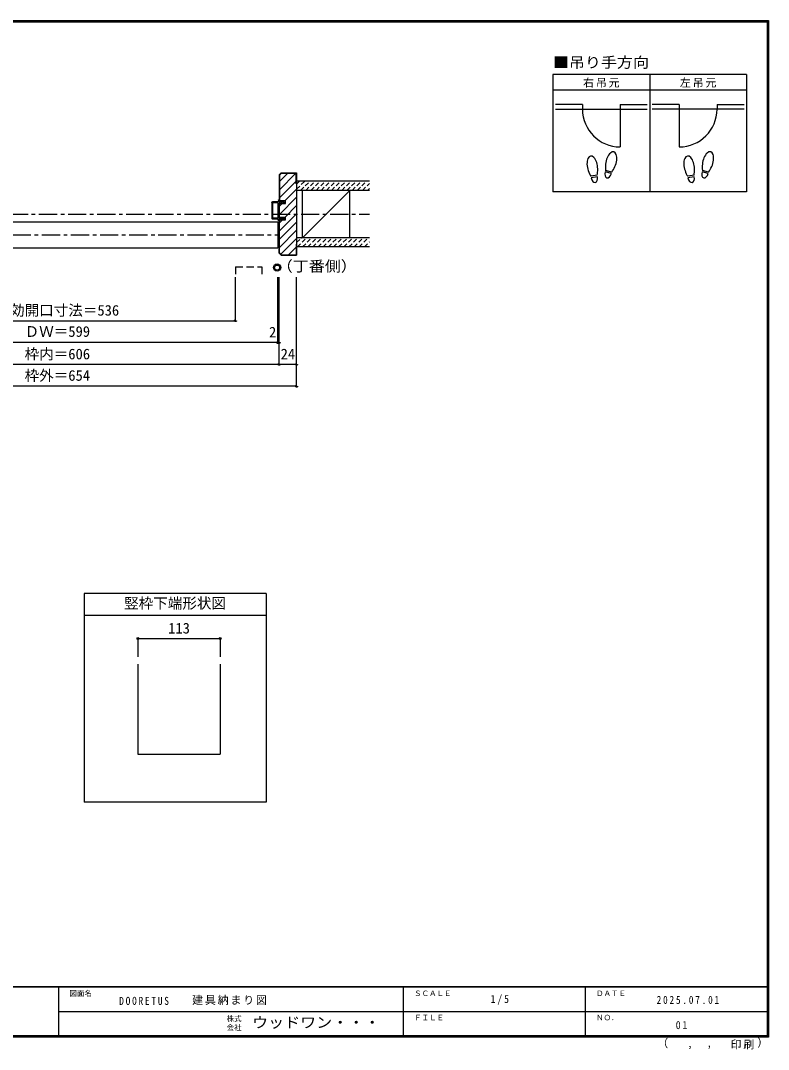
# Model space of a CAD drawing. Units: millimetres at full size, sheet at 1:5; details may follow other scales. Extents: x -973 to 977, y -718 to 696.
# Drawn here: x -51 to 977, y -718 to 696 of the extents above; entities that cross this region are included whole.
import ezdxf
from ezdxf.enums import TextEntityAlignment as Align

# ---------------------------------------------------------------- set-up
doc = ezdxf.new("R2010")
doc.units = ezdxf.units.MM
doc.header["$LTSCALE"] = 5
doc.header["$PDMODE"] = 32
doc.header["$PDSIZE"] = 2.5
for name, pattern in [('CHAIN1', [8, 5, -1, 1, -1]), ('DASHED1', [1.8, 1.2, -0.6]), ('DASHED2', [3, 2, -1])]:
    doc.linetypes.add(name, pattern=pattern)
for name, color, linetype in [('0-0_補助線', 7, 'Continuous'), ('0-1_通り芯', 4, 'CHAIN1'), ('0-3_仕上げ', 2, 'Continuous'), ('0-4_枠', 3, 'Continuous'), ('0-6_扉', 6, 'Continuous'), ('0-7_金物', 7, 'Continuous'), ('0-8_戸当り', 3, 'Continuous'), ('0-A_文字', 7, 'Continuous'), ('0-B_寸法', 4, 'DASHED1'), ('0-C_ハッチ', 4, 'DASHED1'), ('F-0_補助線', 7, 'Continuous'), ('F-1_枠', 6, 'Continuous'), ('F-A_文字', 7, 'Continuous')]:
    doc.layers.add(name, color=color, linetype=linetype)
doc.styles.add('ＭＳ ゴシック', font='')
doc.styles.get('ＭＳ ゴシック').set_extended_font_data('MS Gothic')

# ---------------------------------------------------------------- blocks, each defined once
blk = doc.blocks.new('01')
at = {"layer": '0-0_補助線'}
for p, q in [((-14.5, 0.346), (-14.5, -0.449)), ((-14.3, 0.346), (-14.3, -0.449)), ((-12.045, -0.049), (-14.178, 0.444)), ((-12, 0.146), (-14.133, 0.639)), ((-11.475, 5.146), (-12.298, 4.504)), ((-12.175, 4.146), (-11.475, 4.146)), ((-12.045, -0.049), (-11.993, 0.145)), ((-11.475, 0.146), (-12, 0.146)), ((-11.475, 7.146), (-11.475, 5.146)), ((-11.475, 4.146), (-11.475, 0.146)), ((-10.68, 7.55), (-9.257, 6.508)), ((-9.375, 6.146), (-10.075, 6.146)), ((-10.075, 3.146), (-10.075, 6.146)), ((-10.075, 3.146), (-9.252, 2.504)), ((-9.375, 2.146), (-10.075, 2.146)), ((-10.075, 0.146), (-10.075, 2.146)), ((-10.075, 0.146), (10.075, 0.146)), ((10.075, 3.146), (9.252, 2.504)), ((10.68, 7.55), (9.257, 6.508)), ((9.375, 6.146), (10.075, 6.146)), ((9.375, 2.146), (10.075, 2.146)), ((10.075, 3.146), (10.075, 6.146)), ((10.075, 0.146), (10.075, 2.146)), ((11.475, 7.146), (11.475, 5.146)), ((11.475, 5.146), (12.298, 4.504)), ((12.175, 4.146), (11.475, 4.146)), ((11.475, 4.146), (11.475, 0.146)), ((11.475, 0.146), (12, 0.146)), ((12.045, -0.049), (11.993, 0.145)), ((12, 0.146), (14.133, 0.639)), ((12.045, -0.049), (14.178, 0.444)), ((14.3, 0.346), (14.3, -0.449)), ((14.5, 0.346), (14.5, -0.449)), ((-14.265, -0.741), (-12.235, -1.196)), ((-14.222, -0.546), (-12.191, -1.001)), ((-12, -1.488), (-12, -8.854)), ((-11.8, -1.488), (-11.8, -8.854)), ((-11, -9.654), (11, -9.654)), ((11, -9.854), (-11, -9.854)), ((-10.6, -1.554), (-10.6, -8.154)), ((-10.3, -1.254), (10.3, -1.254)), ((-10.3, -8.454), (10.3, -8.454)), ((10.6, -1.554), (10.6, -8.154)), ((11.8, -1.488), (11.8, -8.854)), ((12, -1.488), (12, -8.854)), ((14.222, -0.546), (12.191, -1.001)), ((14.265, -0.741), (12.235, -1.196))]:
    blk.add_line(p, q, dxfattribs=at)
for centre, radius, start, end in [((-14.2, 0.346), 0.3, 77.00048, 180), ((-14.2, 0.346), 0.1, 77.00048, 180), ((-12.175, 4.346), 0.2, 127.96957, 270), ((-10.975, 7.146), 0.5, 53.78053, 180), ((-9.375, 6.346), 0.2, 270, 53.78053), ((-9.375, 2.346), 0.2, 270, 52.03043), ((9.375, 6.346), 0.2, 126.21947, 270), ((9.375, 2.346), 0.2, 127.96957, 270), ((10.975, 7.146), 0.5, 0, 126.21947), ((12.175, 4.346), 0.2, 270, 52.03043), ((14.2, 0.346), 0.3, 0, 102.99952), ((14.2, 0.346), 0.1, 0, 102.99952), ((-14.2, -0.449), 0.3, 180, 257.3929), ((-14.2, -0.449), 0.1, 180, 257.3929), ((-12.3, -1.488), 0.3, 0, 76.0718), ((-12.3, -1.488), 0.5, 0, 76.0718), ((-11, -8.854), 1, 180, 270), ((-11, -8.854), 0.8, 180, 270), ((-10.3, -1.554), 0.3, 90, 180), ((-10.3, -8.154), 0.3, 180, 270), ((10.3, -1.554), 0.3, 0, 90), ((10.3, -8.154), 0.3, 270, 0), ((11, -8.854), 1, 270, 0), ((11, -8.854), 0.8, 270, 0), ((12.3, -1.488), 0.5, 103.9282, 180), ((12.3, -1.488), 0.3, 103.9282, 180), ((14.2, -0.449), 0.1, 282.6071, 0), ((14.2, -0.449), 0.3, 282.6071, 0)]:
    blk.add_arc(centre, radius, start, end, dxfattribs=at)

msp = doc.modelspace()

# ---------------------------------------------------------------- linework, layer by layer
at = {"layer": '0-1_通り芯'}
for p, q in [((-425.347, 430), (428.653, 430)), ((-301.347, 401.5), (304.653, 401.5))]:
    msp.add_line(p, q, dxfattribs=at)
at = {"layer": '0-3_仕上げ'}
for p, q in [((428.653, 475), (328.653, 475)), ((428.653, 462.5), (328.653, 462.5)), ((428.653, 397.5), (328.653, 397.5)), ((428.653, 385), (328.653, 385))]:
    msp.add_line(p, q, dxfattribs=at)
at = {"layer": '0-3_仕上げ', "color": 3}
for p, q in [((336.653, 397.5), (336.653, 462.5)), ((401.653, 397.5), (401.653, 462.5))]:
    msp.add_line(p, q, dxfattribs=at)
at = {"layer": '0-3_仕上げ', "color": 7}
msp.add_line((401.653, 462.5), (336.653, 397.5), dxfattribs=at)
at = {"layer": '0-4_枠'}
for p, q in [((307.481, 486.5), (304.653, 483.672)), ((304.653, 483.672), (304.653, 448)), ((307.689, 486), (305.153, 483.464)), ((305.153, 483.464), (305.153, 448)), ((307.481, 486.5), (328.653, 486.5)), ((307.689, 486), (328.153, 486)), ((328.153, 471.5), (328.153, 486)), ((328.653, 486.5), (328.653, 373.5)), ((328.153, 471.5), (328.653, 471.5)), ((304.653, 425.7), (304.653, 444.3)), ((304.653, 444.3), (313.153, 444.3)), ((305.153, 425.7), (305.153, 444.3)), ((304.653, 425.7), (313.153, 425.7)), ((313.153, 422), (313.153, 425.7)), ((304.653, 376.328), (304.653, 422)), ((304.653, 422), (313.153, 422)), ((305.153, 376.536), (305.153, 422)), ((328.153, 388.5), (328.153, 374)), ((328.153, 388.5), (328.653, 388.5)), ((307.481, 373.5), (304.653, 376.328)), ((307.689, 374), (305.153, 376.536)), ((307.481, 373.5), (328.653, 373.5)), ((307.689, 374), (328.153, 374)), ((36.653, -91.5), (36.653, -378.007)), ((286.653, -91.5), (36.653, -91.5)), ((286.653, -91.5), (286.653, -378.007)), ((286.653, -121.5), (36.653, -121.5)), ((110.653, -188.266), (110.653, -311.925)), ((223.653, -188.266), (223.653, -311.925)), ((110.653, -311.925), (223.653, -311.925)), ((286.653, -378.007), (36.653, -378.007))]:
    msp.add_line(p, q, dxfattribs=at)
at = {"layer": '0-4_枠', "color": 4}
msp.add_line((110.653, -153.266), (110.653, -178.266), dxfattribs=at)
at = {"layer": '0-4_枠'}
msp.add_lwpolyline([(313.153, 444.3), (313.153, 448), (304.653, 448)], dxfattribs=at)
at = {"layer": '0-4_枠', "color": 4}
msp.add_lwpolyline([(110.653, -153.266), (223.653, -153.266), (223.653, -178.266)], dxfattribs=at)
at = {"layer": '0-4_枠', "color": 7}
for p in [(110.653, -153.266), (223.653, -153.266)]:
    msp.add_point(p, dxfattribs=at)
at = {"layer": '0-6_扉'}
for p, q in [((-296.347, 419.5), (302.653, 419.5)), ((302.653, 419.5), (302.653, 383.5)), ((-296.347, 383.5), (302.653, 383.5))]:
    msp.add_line(p, q, dxfattribs=at)
at = {"layer": '0-6_扉', "linetype": 'DASHED2'}
for p, q in [((244.658, 357.408), (280.658, 357.408)), ((244.658, 357.408), (244.658, 343.5)), ((280.658, 357.408), (280.658, 343.157))]:
    msp.add_line(p, q, dxfattribs=at)
at = {"layer": '0-7_金物'}
for radius in [5, 3.5]:
    msp.add_circle((301.702, 356.457), radius, dxfattribs=at)
at = {"layer": '0-8_戸当り', "color": 2}
for p, q in [((721.239, 580.308), (684.139, 580.308)), ((721.239, 580.308), (721.239, 574.008)), ((773.039, 580.308), (810.139, 580.308)), ((773.039, 580.308), (773.039, 522.208)), ((854.239, 580.308), (817.139, 580.308)), ((854.239, 580.308), (854.239, 522.208)), ((906.039, 580.308), (943.139, 580.308)), ((906.039, 580.308), (906.039, 574.008)), ((684.139, 574.008), (810.139, 574.008)), ((943.139, 574.008), (817.139, 574.008))]:
    msp.add_line(p, q, dxfattribs=at)
at = {"layer": '0-8_戸当り'}
for p, q in [((741.457, 483.378), (732.811, 481.853)), ((741.822, 481.31), (733.175, 479.785)), ((760.924, 485.706), (752.444, 487.978)), ((761.468, 487.735), (752.987, 490.007)), ((874.457, 483.378), (865.811, 481.853)), ((874.822, 481.31), (866.175, 479.785)), ((893.924, 485.706), (885.444, 487.978)), ((894.468, 487.735), (885.987, 490.007))]:
    msp.add_line(p, q, dxfattribs=at)
at = {"layer": '0-8_戸当り', "color": 2}
for centre, start, end in [((773.039, 574.008), 180, 270), ((854.239, 574.008), 270, 0)]:
    msp.add_arc(centre, 51.8, start, end, dxfattribs=at)
at = {"layer": '0-8_戸当り'}
for centre, major_axis, ratio, start_param, end_param in [((734.795, 495.877), (-2.445, 13.867), 0.5, 4.34059143, 8.22577918), ((760.713, 501.878), (3.644, 13.601), 0.5, 4.34059143, 8.22577918), ((867.795, 495.877), (-2.445, 13.867), 0.5, 4.34059143, 8.22577918), ((893.713, 501.878), (3.644, 13.601), 0.5, 4.34059143, 8.22577918), ((760.609, 501.489), (4.416, 16.48), 0.4, 1.85063327, 2.44287679), ((760.609, 501.489), (4.416, 16.48), 0.4, 3.84030852, 4.43255203), ((893.609, 501.489), (4.416, 16.48), 0.4, 1.85063327, 2.44287679), ((893.609, 501.489), (4.416, 16.48), 0.4, 3.84030852, 4.43255203), ((734.865, 495.481), (-2.963, 16.802), 0.4, 1.85063327, 2.44287679), ((737.498, 480.548), (-1.27, 7.205), 0.6, 1.57079633, 4.71238898), ((734.865, 495.481), (-2.963, 16.802), 0.4, 3.84030852, 4.43255203), ((756.684, 486.842), (1.894, 7.067), 0.6, 1.57079633, 4.71238898), ((867.865, 495.481), (-2.963, 16.802), 0.4, 1.85063327, 2.44287679), ((870.498, 480.548), (-1.27, 7.205), 0.6, 1.57079633, 4.71238898), ((867.865, 495.481), (-2.963, 16.802), 0.4, 3.84030852, 4.43255203), ((889.684, 486.842), (1.894, 7.067), 0.6, 1.57079633, 4.71238898)]:
    msp.add_ellipse(centre, major_axis=major_axis, ratio=ratio, start_param=start_param, end_param=end_param, dxfattribs=at)
at = {"layer": '0-A_文字', "color": 3}
for p, q in [((680.639, 621.667), (680.639, 460.667)), ((946.639, 621.667), (680.639, 621.667)), ((813.639, 621.667), (813.639, 460.667)), ((680.639, 600.667), (946.639, 600.667))]:
    msp.add_line(p, q, dxfattribs=at)
msp.add_lwpolyline([(946.639, 621.667), (946.639, 460.667), (680.639, 460.667)], dxfattribs=at)
at = {"layer": '0-B_寸法', "linetype": 'Continuous'}
for p, q in [((244.658, 283.5), (244.658, 343.5)), ((302.653, 253.5), (302.653, 343.157)), ((304.653, 223.5), (304.653, 343.157)), ((328.653, 193.5), (328.653, 343.157)), ((-291.347, 283.5), (244.658, 283.5)), ((304.653, 253.5), (-301.347, 253.5)), ((328.653, 223.5), (-325.347, 223.5)), ((328.653, 193.5), (-325.347, 193.5))]:
    msp.add_line(p, q, dxfattribs=at)
at = {"layer": '0-B_寸法', "color": 7}
for p in [(244.658, 283.5), (302.653, 253.5), (304.653, 253.5), (304.653, 223.5), (328.653, 223.5), (328.653, 193.5)]:
    msp.add_point(p, dxfattribs=at)
at = {"layer": '0-C_ハッチ', "linetype": 'Continuous'}
for p, q in [((305.153, 463.412), (327.741, 486)), ((316.428, 486), (305.153, 474.725)), ((328.153, 475.098), (305.153, 452.098)), ((328.653, 452.97), (305.153, 429.47)), ((328.653, 464.284), (312.369, 448)), ((308.669, 444.3), (305.153, 440.784)), ((328.653, 441.657), (312.696, 425.7)), ((328.653, 430.343), (305.153, 406.843)), ((308.996, 422), (305.153, 418.157)), ((328.653, 419.029), (305.153, 395.529)), ((328.653, 407.716), (305.153, 384.216)), ((328.653, 396.402), (306.97, 374.719)), ((328.153, 384.588), (317.565, 374))]:
    msp.add_line(p, q, dxfattribs=at)
at = {"layer": '0-C_ハッチ'}
for p, q in [((328.653, 471.172), (332.481, 475)), ((328.653, 464.101), (339.552, 475)), ((334.123, 462.5), (346.623, 475)), ((341.194, 462.5), (353.694, 475)), ((348.265, 462.5), (360.765, 475)), ((355.336, 462.5), (367.836, 475)), ((362.408, 462.5), (374.908, 475)), ((369.479, 462.5), (381.979, 475)), ((376.55, 462.5), (389.05, 475)), ((383.621, 462.5), (396.121, 475)), ((390.692, 462.5), (403.192, 475)), ((397.763, 462.5), (410.263, 475)), ((404.834, 462.5), (417.334, 475)), ((411.905, 462.5), (424.405, 475)), ((418.976, 462.5), (428.653, 472.177)), ((426.047, 462.5), (428.653, 465.106)), ((328.653, 390.964), (335.189, 397.5)), ((329.76, 385), (342.26, 397.5)), ((336.831, 385), (349.331, 397.5)), ((343.902, 385), (356.402, 397.5)), ((350.974, 385), (363.474, 397.5)), ((358.045, 385), (370.545, 397.5)), ((365.116, 385), (377.616, 397.5)), ((372.187, 385), (384.687, 397.5)), ((379.258, 385), (391.758, 397.5)), ((386.329, 385), (398.829, 397.5)), ((393.4, 385), (405.9, 397.5)), ((400.471, 385), (412.971, 397.5)), ((407.542, 385), (420.042, 397.5)), ((414.613, 385), (427.113, 397.5)), ((421.684, 385), (428.653, 391.969))]:
    msp.add_line(p, q, dxfattribs=at)
at = {"layer": 'F-1_枠'}
for p, q in [((-973.347, 695.833), (976.653, 695.833)), ((-973.347, 695), (976.653, 695)), ((-973.347, 694.167), (976.653, 694.167)), ((974.986, 695.833), (974.986, -700.833)), ((975.82, 695.833), (975.82, -700.833)), ((976.653, 695.833), (976.653, -700.833)), ((976.653, -631.667), (-973.347, -631.667)), ((976.653, -632.5), (-973.347, -632.5)), ((1.653, -632.5), (1.653, -699.167)), ((474.986, -632.5), (474.986, -699.167)), ((724.986, -632.5), (724.986, -699.167)), ((1.653, -665.833), (974.986, -665.834)), ((976.653, -699.167), (-973.347, -699.167)), ((976.653, -700), (-973.347, -700)), ((976.653, -700.833), (-973.347, -700.833))]:
    msp.add_line(p, q, dxfattribs=at)

# ---------------------------------------------------------------- block references
at = {"layer": '0-0_補助線', "xscale": -1, "rotation": 270}
msp.add_blockref('01', (304.507, 435), dxfattribs=at)

# ---------------------------------------------------------------- texts
at = {"layer": '0-4_枠', "color": 7, "style": 'ＭＳ ゴシック'}
for s, p in [('竪枠下端形状図', (91.653, -116.5)), ('113', (152.153, -150.766))]:
    msp.add_text(s, height=14.66, dxfattribs=at).set_placement(p, align=Align.BOTTOM_LEFT)
at = {"layer": '0-A_文字', "style": 'ＭＳ ゴシック', "width": 1.1}
for s, p in [('■吊り手方向', (680.639, 626.667)), ('（丁番側）', (301.335, 346.605))]:
    msp.add_text(s, height=14.66, dxfattribs=at).set_placement(p, align=Align.BOTTOM_LEFT)
at = {"layer": '0-A_文字', "char_height": 11, "attachment_point": 7, "style": 'ＭＳ ゴシック'}
for s, insert in [('\\T1.17;右吊元', (722.139, 603.667)), ('\\T1.17;左吊元', (855.139, 603.667))]:
    msp.add_mtext(s, dxfattribs=dict(at, insert=insert))
at = {"layer": '0-B_寸法', "color": 7, "style": 'ＭＳ ゴシック'}
for s, p in [('有効開口寸法＝536', (-85, 286)), ('ＤＷ＝599', (-45, 256.874)), ('2', (290.653, 256)), ('枠内＝606', (-45, 226)), ('24', (306.653, 226)), ('枠外＝654', (-45, 196.544))]:
    msp.add_text(s, height=14.66, dxfattribs=at).set_placement(p, align=Align.BOTTOM_LEFT)
at = {"layer": 'F-0_補助線', "char_height": 11, "attachment_point": 7, "style": 'ＭＳ ゴシック'}
for s, insert in [('\\T1.39;\\W0.85;DOORETUS', (84.986, -656.798)), ('\\T1.17;建具納まり図', (185.035, -656.798))]:
    msp.add_mtext(s, dxfattribs=dict(at, insert=insert))
at = {"layer": 'F-A_文字', "style": 'ＭＳ ゴシック'}
for s, height, p in [('図面名', 7.331, (16.653, -646.667)), ('ＳＣＡＬＥ', 7.331, (489.986, -646.667)), ('ＤＡＴＥ', 7.331, (739.986, -646.667)), ('株式', 7.331, (232.486, -681.5)), ('ＦＩＬＥ', 7.331, (489.986, -680)), ('ＮＯ．', 7.331, (739.986, -680.001)), ('会社', 7.331, (232.486, -693.5)), ('（', 11, (823.992, -718.052)), ('）', 11, (961.387, -717.355)), (',', 11, (865.199, -718.052)), (',', 11, (891.686, -717.588))]:
    msp.add_text(s, height=height, dxfattribs=at).set_placement(p, align=Align.BOTTOM_LEFT)
at = {"layer": 'F-A_文字', "style": 'ＭＳ ゴシック', "width": 1.1}
msp.add_text('ウッドワン・・・', height=14.66, dxfattribs=at).set_placement((267.486, -692.5), align=Align.BOTTOM_LEFT)
at = {"layer": 'F-A_文字', "char_height": 11, "attachment_point": 7, "style": 'ＭＳ ゴシック'}
for s, insert in [('\\T1.38;\\W0.9;1/5', (594.986, -656.667)), ('\\T1.39;\\W0.85;2025.07.01', (823.111, -655.417)), ('\\T1.36;\\W0.9;01', (849.361, -690.001)), ('\\T1.17;印刷', (924.678, -717.82))]:
    msp.add_mtext(s, dxfattribs=dict(at, insert=insert))

doc.saveas('drawing.dxf')
